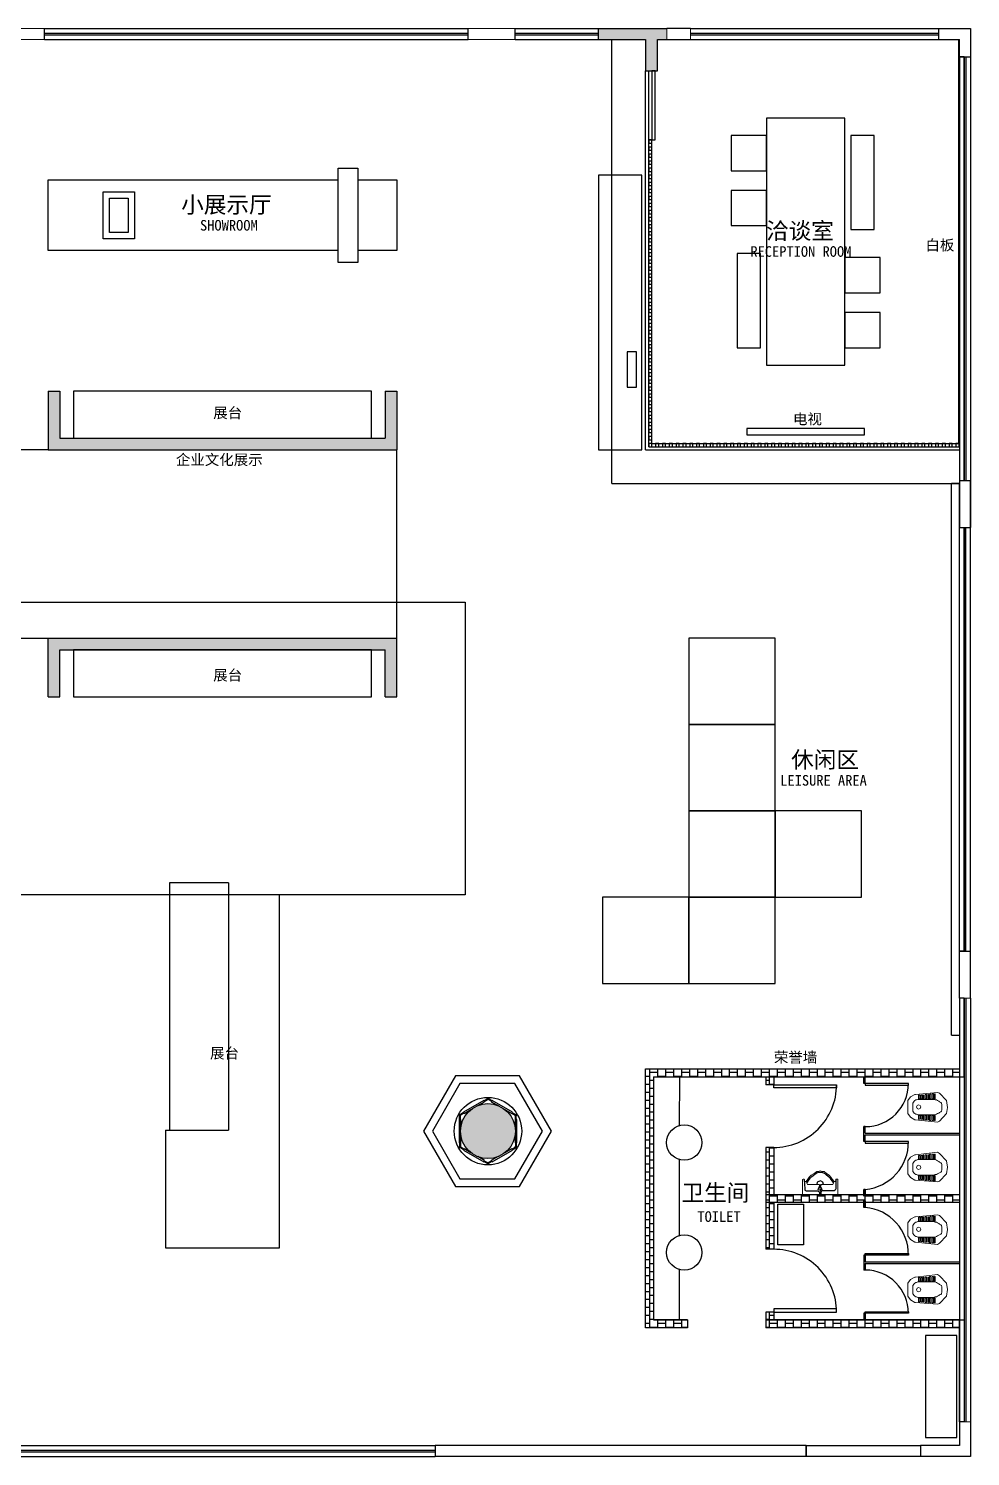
# Model space of a CAD drawing. Header units: millimetres. Extents: x 5625199 to 7433318, y -3316392 to -2552493.
# Drawn here: x 6354281 to 6366285, y -2659470 to -2641270 of the extents above; entities that cross this region are included whole.
import ezdxf

# ---------------------------------------------------------------- set-up
doc = ezdxf.new("R2010")
doc.units = ezdxf.units.MM
for name, color, linetype in [('155', 155, 'Continuous'), ('250', 250, 'Continuous'), ('PL-固定家具', 155, 'Continuous'), ('PL-固定落地', 155, 'Continuous'), ('PL-文字标注', 2, 'Continuous'), ('PL-新建墙体', 5, 'Continuous'), ('PL-活动家具', 15, 'Continuous'), ('PL-门', 4, 'Continuous')]:
    doc.layers.add(name, color=color, linetype=linetype)
doc.styles.add('黑体', font='simhei.ttf')
pattern_1 = [(90, (712529.16, -478710.26), (-101.6, 3e-14), []), (180, (712529.16, -478710.264), (-101.6, -50.8), [101.6, -101.6])]

# ---------------------------------------------------------------- blocks, each defined once
blk = doc.blocks.new('GRDRDRD')
at = {"lineweight": 9}
for points in [[(5099847, -2519310), (5099792, -2519279), (5099760, -2519231), (5099760, -2519145), (5099760, -2519066), (5099792, -2519018), (5099847, -2518987)], [(5099823, -2519097), (5099839, -2519073)], [(5099839, -2519073), (5099847, -2519066), (5099863, -2519058), (5099871, -2519058), (5099886, -2519050), (5100100, -2519050)], [(5099847, -2518987), (5099855, -2518987)], [(5100139, -2518955), (5099855, -2518987)], [(5100100, -2519050), (5100107, -2519050)], [(5100107, -2519050), (5100123, -2519058), (5100139, -2519066), (5100155, -2519073), (5100163, -2519081), (5100178, -2519089), (5100186, -2519097)], [(5100139, -2518955), (5100163, -2518971)], [(5100163, -2518971), (5100250, -2519066), (5100265, -2519145), (5100250, -2519231), (5100163, -2519326)], [(5099823, -2519200), (5099823, -2519097)], [(5099839, -2519223), (5099823, -2519200)], [(5100107, -2519247), (5100100, -2519247), (5099886, -2519247), (5099871, -2519239), (5099863, -2519239), (5099847, -2519231), (5099839, -2519223)], [(5100107, -2519239), (5100100, -2519247)], [(5100186, -2519200), (5100178, -2519208), (5100163, -2519216), (5100155, -2519223), (5100139, -2519231), (5100123, -2519239), (5100107, -2519239)], [(5100186, -2519097), (5100194, -2519113)], [(5100194, -2519176), (5100186, -2519200)], [(5100194, -2519176), (5100194, -2519113)], [(5100139, -2519334), (5099855, -2519310), (5099847, -2519310)], [(5100163, -2519326), (5100139, -2519334)]]:
    blk.add_lwpolyline(points, dxfattribs=at)
at = {"lineweight": 13}
for points in [[(5099894, -2518995), (5099910, -2518995), (5099910, -2519042), (5099894, -2519042)], [(5099926, -2518995), (5099942, -2518995), (5099942, -2519042), (5099926, -2519042)], [(5099950, -2518995), (5099965, -2518987), (5099965, -2519042), (5099950, -2519042)], [(5099981, -2518987), (5099997, -2518987), (5099997, -2519042), (5099981, -2519042)], [(5100013, -2518987), (5100021, -2518987), (5100021, -2519042), (5100013, -2519042)], [(5100052, -2519042), (5100036, -2519042), (5100036, -2518979), (5100052, -2518979)], [(5100084, -2519042), (5100068, -2519042), (5100068, -2518979), (5100084, -2518979)], [(5100107, -2519042), (5100100, -2519042), (5100100, -2518979), (5100107, -2518979)], [(5099894, -2519176), (5099878, -2519168), (5099871, -2519152), (5099878, -2519129), (5099894, -2519121), (5099918, -2519129), (5099926, -2519152), (5099918, -2519168)], [(5100084, -2519318), (5100068, -2519318), (5100068, -2519255), (5100084, -2519255)], [(5100100, -2519318), (5100100, -2519255), (5100107, -2519255), (5100107, -2519318)]]:
    blk.add_lwpolyline(points, close=True, dxfattribs=at)
for points in [[(5099894, -2519302), (5099894, -2519255), (5099910, -2519255), (5099910, -2519302)], [(5099926, -2519302), (5099926, -2519255), (5099942, -2519255), (5099942, -2519302)], [(5099950, -2519302), (5099950, -2519255), (5099965, -2519255), (5099965, -2519302)], [(5099981, -2519310), (5099981, -2519255), (5099997, -2519255), (5099997, -2519310)], [(5100013, -2519310), (5100013, -2519255), (5100021, -2519255), (5100021, -2519310)], [(5100036, -2519310), (5100036, -2519255), (5100052, -2519255), (5100052, -2519318), (5100036, -2519310)], [(5099910, -2519302), (5099894, -2519302)], [(5099942, -2519302), (5099926, -2519302)], [(5099965, -2519302), (5099950, -2519302)], [(5099997, -2519310), (5099981, -2519310)], [(5100021, -2519310), (5100013, -2519310)]]:
    blk.add_lwpolyline(points, dxfattribs=at)
blk = doc.blocks.new('SFSEEE')
at = {"lineweight": 9}
for points in [[(5103261, -2495352), (5103269, -2495352), (5103269, -2495375), (5103261, -2495375), (5103072, -2495375), (5103072, -2494925), (5103261, -2494925), (5103269, -2494933), (5103269, -2494949), (5103261, -2494949)], [(5103198, -2495139), (5103198, -2495012), (5103198, -2494989), (5103222, -2494981), (5103238, -2494973)], [(5103246, -2494949), (5103238, -2494957), (5103238, -2494965), (5103238, -2494973), (5103269, -2494996), (5103293, -2495012), (5103317, -2495036), (5103340, -2495075), (5103364, -2495107), (5103364, -2495123), (5103372, -2495154), (5103364, -2495178), (5103364, -2495202), (5103340, -2495233), (5103317, -2495265), (5103293, -2495289), (5103269, -2495304), (5103238, -2495328), (5103238, -2495336), (5103238, -2495344), (5103246, -2495352)], [(5103238, -2495328), (5103222, -2495320), (5103198, -2495312), (5103198, -2495296), (5103198, -2495162)]]:
    blk.add_lwpolyline(points, dxfattribs=at)
at = {"lineweight": 25}
for points in [[(5103261, -2494949), (5103143, -2494957), (5103127, -2494957), (5103119, -2494973), (5103119, -2495123)], [(5103222, -2494981), (5103230, -2494989), (5103261, -2495012), (5103285, -2495028), (5103301, -2495044), (5103332, -2495083), (5103348, -2495107), (5103356, -2495131), (5103356, -2495154), (5103356, -2495170), (5103348, -2495194), (5103332, -2495225), (5103301, -2495257), (5103285, -2495273), (5103261, -2495289), (5103230, -2495312), (5103222, -2495320)], [(5103072, -2495146), (5103096, -2495146), (5103104, -2495139)], [(5103104, -2495162), (5103096, -2495162), (5103072, -2495162), (5103072, -2495139)], [(5103261, -2495352), (5103143, -2495352), (5103127, -2495344), (5103119, -2495328), (5103119, -2495178)], [(5103159, -2495139), (5103159, -2495131)], [(5103159, -2495162), (5103159, -2495154)], [(5103167, -2495146), (5103175, -2495146), (5103182, -2495146)], [(5103167, -2495154), (5103175, -2495154), (5103182, -2495154)], [(5103175, -2495162), (5103175, -2495154)], [(5103182, -2495146), (5103190, -2495146), (5103190, -2495139), (5103190, -2495162), (5103190, -2495139), (5103190, -2495162), (5103182, -2495154)], [(5103198, -2495194), (5103230, -2495186), (5103246, -2495154), (5103230, -2495115), (5103198, -2495107)]]:
    blk.add_lwpolyline(points, dxfattribs=at)
for points in [[(5103072, -2495139), (5103072, -2495162), (5103072, -2495146)], [(5103127, -2495123), (5103111, -2495131), (5103104, -2495154), (5103111, -2495170), (5103127, -2495178), (5103151, -2495170), (5103159, -2495154), (5103151, -2495131)], [(5103143, -2495154), (5103135, -2495146), (5103127, -2495146), (5103119, -2495154), (5103127, -2495162), (5103135, -2495162)], [(5103175, -2495162), (5103175, -2495139), (5103167, -2495139), (5103167, -2495162)]]:
    blk.add_lwpolyline(points, close=True, dxfattribs=at)
blk = doc.blocks.new('G$CFB626B85')
at = {"layer": 'PL-活动家具'}
for points in [[(1100, 3300), (2200, 3300), (2200, 4400), (1100, 4400)], [(1100, 2200), (2200, 2200), (2200, 3300), (1100, 3300)], [(1100, 1100), (2200, 1100), (2200, 2200), (1100, 2200)], [(2200, 1100), (3300, 1100), (3300, 2200), (2200, 2200)], [(0, 0), (1100, 0), (1100, 1100), (0, 1100)], [(1100, 0), (2200, 0), (2200, 1100), (1100, 1100)]]:
    blk.add_lwpolyline(points, close=True, dxfattribs=at)

msp = doc.modelspace()

# ---------------------------------------------------------------- hatches: boundary and pattern name
at = {"layer": 'PL-新建墙体'}
h = msp.add_hatch(dxfattribs=at)
h.set_pattern_fill('AR-B88', color=250, scale=0.5, angle=90)
h.set_pattern_definition(pattern_1)
h.paths.add_polyline_path([(6344375.73, -2646489.93), (6343875.73, -2646489.93), (6343875.73, -2646639.93), (6343875.74, -2647039.93), (6344515.73, -2647039.93), (6344515.73, -2646639.93), (6347126.85, -2646639.93), (6347126.85, -2645889.93), (6346976.85, -2645889.93), (6346976.85, -2646489.93), (6344515.73, -2646489.93)])
h.paths.add_polyline_path([(6343875.73, -2649039.93), (6343875.82, -2649189.93), (6344375.73, -2649189.93), (6344515.99, -2649189.93), (6346976.85, -2649189.93), (6346976.85, -2649789.93), (6347126.85, -2649789.93), (6347126.85, -2649039.93), (6344515.73, -2649039.93), (6344515.73, -2648639.93), (6343875.8, -2648639.93)])
h.paths.add_polyline_path([(6347726.85, -2649039.93), (6347726.85, -2649789.93), (6347876.85, -2649789.93), (6347876.85, -2649189.93), (6351980.47, -2649189.93), (6351980.47, -2649789.93), (6352130.47, -2649789.93), (6352130.47, -2649039.93)])
h.paths.add_polyline_path([(6352130.47, -2646639.93), (6352130.47, -2645889.93), (6351980.47, -2645889.93), (6351980.47, -2646489.93), (6347876.85, -2646489.93), (6347876.85, -2645889.93), (6347726.85, -2645889.93), (6347726.85, -2646639.93)])
h.paths.add_polyline_path([(6358975.76, -2646639.93), (6358975.76, -2645889.93), (6358825.76, -2645889.93), (6358825.76, -2646489.93), (6354680.47, -2646489.93), (6354680.47, -2645889.93), (6354530.47, -2645889.93), (6354530.47, -2646639.93)])
h.paths.add_polyline_path([(6354530.47, -2649039.93), (6354530.47, -2649789.93), (6354680.47, -2649789.93), (6354680.47, -2649189.93), (6358825.76, -2649189.93), (6358825.76, -2649789.93), (6358975.76, -2649789.93), (6358975.76, -2649039.93)])
h.paths.add_polyline_path([(6361545.11, -2641269.82), (6361545.11, -2641329.82), (6361545.11, -2641349.82), (6361545.11, -2641409.82), (6362145.11, -2641409.82), (6362145.11, -2641809.82), (6362295.11, -2641809.82), (6362295.11, -2641409.82), (6362415.7, -2641409.82), (6362415.7, -2641269.82)])
h.paths.add_polyline_path([(6360485.63, -2655323.37, 1), (6359785.63, -2655323.37, 1)])
h.paths.add_polyline_path([(6346365.71, -2657499.99, 1), (6345665.71, -2657499.99, 1)])
h = msp.add_hatch(dxfattribs=at)
h.set_pattern_fill('AR-B88', color=250, scale=0.5, angle=90)
h.set_pattern_definition(pattern_1)
h.paths.add_polyline_path([(6366145.28, -2654529.62), (6362145.11, -2654529.6), (6362145.11, -2657829.99), (6362679.32, -2657829.99), (6362679.32, -2657729.89), (6362245.32, -2657729.89), (6362245.32, -2654631.71), (6366145.28, -2654631.73)])
h.paths.add_polyline_path([(6366145.28, -2656130.8), (6363679.32, -2656130.8), (6363679.32, -2656230.8), (6366145.28, -2656230.8)])
h.paths.add_polyline_path([(6363779.32, -2656130.8), (6363779.32, -2655531.48), (6363679.32, -2655531.48), (6363679.32, -2656130.8)])
h.paths.add_polyline_path([(6363679.32, -2656230.8), (6363679.32, -2656829.89), (6363779.32, -2656829.89), (6363779.32, -2656230.8)])
h.paths.add_polyline_path([(6363779.32, -2654631.72), (6363679.32, -2654631.72), (6363679.32, -2654731.48), (6363779.32, -2654731.48), (6363779.32, -2654631.72)])
h.paths.add_polyline_path([(6363779.32, -2657729.89), (6363779.32, -2657629.89), (6363679.32, -2657629.89), (6363679.32, -2657729.89)])
h.paths.add_polyline_path([(6363679.32, -2657729.89), (6363679.32, -2657829.99), (6366145.27, -2657829.99), (6366145.27, -2657729.89), (6363779.32, -2657729.89)])

# ---------------------------------------------------------------- linework, layer by layer
at = {"color": 255, "lineweight": 9}
for p, q in [((6353883.61, -2641269.82), (6354483.61, -2641269.82)), ((6359883.61, -2641269.82), (6360483.61, -2641269.82)), ((6362415.7, -2641269.82), (6362415.7, -2641409.82)), ((6362715.7, -2641269.82), (6362715.7, -2641409.82)), ((6353883.61, -2641409.82), (6354483.61, -2641409.82)), ((6359883.61, -2641409.82), (6360483.61, -2641409.82)), ((6366285.29, -2653630.17), (6366145.28, -2653630.17)), ((6366285.29, -2659030.21), (6366145.29, -2659030.21)), ((6364190.28, -2659329.99), (6359462.54, -2659329.99)), ((6364190.28, -2659469.99), (6359462.54, -2659469.99))]:
    msp.add_line(p, q, dxfattribs=at)
at = {"color": 255}
for p, q in [((6354483.61, -2641409.82), (6354483.61, -2641269.82)), ((6359883.61, -2641409.82), (6359883.61, -2641269.82)), ((6360483.61, -2641409.82), (6360483.61, -2641269.82)), ((6365883.61, -2641409.82), (6365883.61, -2641269.82)), ((6359462.54, -2659329.99), (6359462.54, -2659469.99))]:
    msp.add_line(p, q, dxfattribs=at)
at = {"color": 250, "ltscale": 500}
for p, q in [((6354483.61, -2641269.82), (6359883.61, -2641269.82)), ((6360483.61, -2641269.82), (6361545.11, -2641269.82)), ((6362715.7, -2641269.82), (6365883.61, -2641269.82)), ((6354483.61, -2641409.82), (6359883.61, -2641409.82)), ((6360483.61, -2641409.82), (6361545.11, -2641409.82)), ((6362715.7, -2641409.82), (6365883.61, -2641409.82)), ((6366145.28, -2641629.99), (6366145.28, -2644797.9)), ((6366145.28, -2641629.99), (6366145.28, -2647029.99)), ((6366285.28, -2641629.99), (6366285.28, -2647029.99)), ((6366145.28, -2653029.99), (6366145.28, -2647629.99)), ((6366285.28, -2653029.99), (6366285.28, -2647629.99)), ((6366145.28, -2653630.17), (6366145.28, -2659030.17)), ((6366285.28, -2653630.17), (6366285.28, -2659030.17)), ((6347008.42, -2659329.99), (6359462.54, -2659329.99)), ((6347008.42, -2659469.99), (6359462.54, -2659469.99))]:
    msp.add_line(p, q, dxfattribs=at)
at = {"color": 3, "ltscale": 500}
for p, q in [((6354483.61, -2641329.82), (6359883.61, -2641329.82)), ((6354483.61, -2641349.82), (6359883.61, -2641349.82)), ((6360483.61, -2641329.82), (6361545.11, -2641329.82)), ((6360483.61, -2641349.82), (6361545.11, -2641349.82)), ((6362715.7, -2641329.82), (6365883.61, -2641329.82)), ((6362715.7, -2641349.82), (6365883.61, -2641349.82)), ((6366205.28, -2641629.99), (6366205.28, -2647029.99)), ((6366225.28, -2641629.99), (6366225.28, -2647029.99)), ((6366205.28, -2653029.99), (6366205.28, -2647629.99)), ((6366225.28, -2653029.99), (6366225.28, -2647629.99)), ((6366205.28, -2653630.17), (6366205.28, -2659030.17)), ((6366225.28, -2653630.17), (6366225.28, -2659030.17)), ((6347008.42, -2659389.99), (6359462.54, -2659389.99)), ((6347008.42, -2659409.99), (6359462.54, -2659409.99))]:
    msp.add_line(p, q, dxfattribs=at)
at = {"color": 255, "ltscale": 500}
for p, q in [((6362715.7, -2641269.82), (6362415.7, -2641269.82)), ((6365883.61, -2641269.82), (6366285.3, -2641269.82)), ((6366285.3, -2641269.82), (6366285.28, -2641629.99)), ((6362415.7, -2641409.82), (6362715.7, -2641409.82)), ((6365883.61, -2641409.82), (6366145.29, -2641409.82)), ((6366145.28, -2641629.99), (6366145.29, -2641409.82)), ((6366145.28, -2641629.99), (6366285.28, -2641629.99)), ((6366145.28, -2647029.99), (6366285.28, -2647029.99)), ((6366145.28, -2647629.99), (6366285.28, -2647629.99)), ((6366145.27, -2653029.99), (6366285.28, -2653029.99)), ((6364190.28, -2659329.99), (6364190.28, -2659469.99)), ((6365649.48, -2659329.99), (6365649.48, -2659469.99))]:
    msp.add_line(p, q, dxfattribs=at)
at = {"ltscale": 500}
for p, q in [((6366145.28, -2647029.99), (6366145.28, -2647629.99)), ((6366285.28, -2647029.99), (6366285.28, -2647629.99)), ((6366285.28, -2647629.99), (6366285.28, -2647029.99)), ((6366145.28, -2647629.99), (6366145.28, -2647074.93)), ((6366145.28, -2653630.17), (6366145.28, -2653029.99)), ((6366285.28, -2653630.17), (6366285.28, -2653029.99)), ((6362145.11, -2657829.99), (6362145.11, -2655927.35)), ((6366145.29, -2657729.89), (6363679.32, -2657729.89)), ((6366145.29, -2657829.99), (6366145.29, -2657829.99)), ((6366145.29, -2659030.21), (6366145.29, -2659329.99)), ((6366285.29, -2659030.21), (6366285.29, -2659469.99)), ((6364190.28, -2659329.99), (6359462.54, -2659329.99)), ((6366145.29, -2659329.99), (6365649.48, -2659329.99)), ((6364190.28, -2659469.99), (6359462.54, -2659469.99)), ((6366285.29, -2659469.99), (6365649.48, -2659469.99))]:
    msp.add_line(p, q, dxfattribs=at)
at = {"layer": '155', "color": 6, "ltscale": 500}
msp.add_lwpolyline([(6341641.86, -2648580.16), (6359844.08, -2648580.16), (6359844.08, -2652310.35), (6341641.86, -2652310.35)], close=True, dxfattribs=at)
at = {"layer": '250', "ltscale": 500}
for p, q in [((6354530.47, -2646639.93), (6352130.47, -2646639.93)), ((6358975.76, -2649039.93), (6358975.76, -2646639.93)), ((6352130.47, -2649039.93), (6354530.47, -2649039.93))]:
    msp.add_line(p, q, dxfattribs=at)
msp.add_lwpolyline([(6364190.28, -2659329.99), (6365649.48, -2659329.99), (6365649.48, -2659469.99), (6364190.28, -2659469.99)], close=True, dxfattribs=at)
at = {"layer": 'PL-固定家具', "ltscale": 500}
for p, q in [((6362185.11, -2646599.93), (6362185.11, -2642689.82)), ((6362225.11, -2646559.93), (6362225.11, -2642689.82)), ((6362185.11, -2646599.93), (6366145.28, -2646599.93)), ((6362225.11, -2646559.93), (6366145.28, -2646559.93)), ((6364925.3, -2654716.5), (6364925.3, -2654631.72)), ((6364945.3, -2654716.5), (6364945.3, -2654631.72)), ((6364945.3, -2654716.5), (6364925.3, -2654716.5)), ((6364925.3, -2655456.03), (6364925.3, -2655266.5)), ((6364945.3, -2655266.5), (6364925.3, -2655266.5)), ((6364945.3, -2655351.27), (6364945.3, -2655266.5)), ((6364945.3, -2655351.27), (6366145.3, -2655351.27)), ((6364945.3, -2655456.03), (6364945.3, -2655371.27)), ((6364945.3, -2655371.27), (6366145.3, -2655371.27)), ((6364945.3, -2655456.03), (6364925.3, -2655456.03)), ((6364925.3, -2656150.81), (6364925.3, -2656066.03)), ((6364925.3, -2656066.03), (6364925.3, -2656150.8)), ((6364945.3, -2656066.03), (6364925.3, -2656066.03)), ((6364945.3, -2656150.81), (6364945.3, -2656066.03)), ((6364945.3, -2656066.03), (6364945.3, -2656150.8)), ((6364925.3, -2656210.57), (6364925.3, -2656295.35)), ((6364925.3, -2656295.35), (6364925.3, -2656210.58)), ((6364945.3, -2656295.35), (6364925.3, -2656295.35)), ((6364945.3, -2656210.57), (6364945.3, -2656295.35)), ((6364945.3, -2656295.35), (6364945.3, -2656210.58)), ((6364925.3, -2656905.35), (6364925.3, -2657094.88)), ((6364945.3, -2656905.35), (6364925.3, -2656905.35)), ((6364945.3, -2656905.35), (6364945.3, -2656990.11)), ((6364945.3, -2656990.11), (6366145.3, -2656990.11)), ((6364945.3, -2657010.11), (6364945.3, -2657094.88)), ((6364945.3, -2657010.11), (6366145.3, -2657010.11)), ((6364945.3, -2657094.88), (6364925.3, -2657094.88)), ((6364925.3, -2657644.88), (6364925.3, -2657729.65)), ((6364945.3, -2657644.88), (6364925.3, -2657644.88)), ((6364945.3, -2657644.88), (6364945.3, -2657729.65))]:
    msp.add_line(p, q, dxfattribs=at)
at = {"layer": 'PL-固定家具', "color": 8}
for p, q in [((6360084.93, -2654935.32), (6360125.63, -2654913.13)), ((6360089.72, -2654944.1), (6360130.42, -2654921.91)), ((6360181.54, -2654944.1), (6360140.84, -2654921.91)), ((6360186.32, -2654935.32), (6360145.63, -2654913.13)), ((6359774.22, -2655173.25), (6359775.35, -2655126.91)), ((6359784.22, -2655173.49), (6359785.35, -2655127.15)), ((6359824.92, -2655085.44), (6359785.35, -2655109.59)), ((6359830.12, -2655093.98), (6359790.56, -2655118.13)), ((6360441.13, -2655093.98), (6360480.7, -2655118.13)), ((6360446.34, -2655085.44), (6360485.91, -2655109.59)), ((6360487.04, -2655173.49), (6360485.91, -2655127.15)), ((6360497.04, -2655173.25), (6360495.91, -2655126.91)), ((6359774.22, -2655473.49), (6359775.35, -2655519.83)), ((6359784.22, -2655473.25), (6359785.35, -2655519.59)), ((6359824.92, -2655561.3), (6359785.35, -2655537.15)), ((6359830.12, -2655552.76), (6359790.56, -2655528.61)), ((6360441.13, -2655552.76), (6360480.7, -2655528.61)), ((6360446.34, -2655561.3), (6360485.91, -2655537.15)), ((6360487.04, -2655473.25), (6360485.91, -2655519.59)), ((6360497.04, -2655473.49), (6360495.91, -2655519.83)), ((6360084.93, -2655711.42), (6360125.63, -2655733.61)), ((6360089.72, -2655702.64), (6360130.42, -2655724.83)), ((6360181.54, -2655702.64), (6360140.84, -2655724.83)), ((6360186.32, -2655711.42), (6360145.63, -2655733.61))]:
    msp.add_line(p, q, dxfattribs=at)
at = {"layer": 'PL-固定家具', "color": 250, "ltscale": 500}
for points in [[(6362225.11, -2642689.93), (6362185.11, -2642689.93), (6362185.11, -2642729.93), (6362225.11, -2642729.93)], [(6362225.11, -2642779.93), (6362185.11, -2642779.93), (6362185.11, -2642819.93), (6362225.11, -2642819.93)], [(6362225.11, -2642869.93), (6362185.11, -2642869.93), (6362185.11, -2642909.93), (6362225.11, -2642909.93)], [(6362225.11, -2642959.93), (6362185.11, -2642959.93), (6362185.11, -2642999.93), (6362225.11, -2642999.93)], [(6362225.11, -2643049.93), (6362185.11, -2643049.93), (6362185.11, -2643089.93), (6362225.11, -2643089.93)], [(6362225.11, -2643139.93), (6362185.11, -2643139.93), (6362185.11, -2643179.93), (6362225.11, -2643179.93)], [(6362225.11, -2643229.93), (6362185.11, -2643229.93), (6362185.11, -2643269.93), (6362225.11, -2643269.93)], [(6362225.11, -2643319.93), (6362185.11, -2643319.93), (6362185.11, -2643359.93), (6362225.11, -2643359.93)], [(6362225.11, -2643409.93), (6362185.11, -2643409.93), (6362185.11, -2643449.93), (6362225.11, -2643449.93)], [(6362225.11, -2643499.93), (6362185.11, -2643499.93), (6362185.11, -2643539.93), (6362225.11, -2643539.93)], [(6362225.11, -2643589.93), (6362185.11, -2643589.93), (6362185.11, -2643629.93), (6362225.11, -2643629.93)], [(6362225.11, -2643679.93), (6362185.11, -2643679.93), (6362185.11, -2643719.93), (6362225.11, -2643719.93)], [(6362225.11, -2643769.93), (6362185.11, -2643769.93), (6362185.11, -2643809.93), (6362225.11, -2643809.93)], [(6362225.11, -2643859.93), (6362185.11, -2643859.93), (6362185.11, -2643899.93), (6362225.11, -2643899.93)], [(6362225.11, -2643949.93), (6362185.11, -2643949.93), (6362185.11, -2643989.93), (6362225.11, -2643989.93)], [(6362225.11, -2644039.93), (6362185.11, -2644039.93), (6362185.11, -2644079.93), (6362225.11, -2644079.93)], [(6362225.11, -2644129.93), (6362185.11, -2644129.93), (6362185.11, -2644169.93), (6362225.11, -2644169.93)], [(6362225.11, -2644219.93), (6362185.11, -2644219.93), (6362185.11, -2644259.93), (6362225.11, -2644259.93)], [(6362225.11, -2644309.93), (6362185.11, -2644309.93), (6362185.11, -2644349.93), (6362225.11, -2644349.93)], [(6362225.11, -2644399.93), (6362185.11, -2644399.93), (6362185.11, -2644439.93), (6362225.11, -2644439.93)], [(6362225.11, -2644489.93), (6362185.11, -2644489.93), (6362185.11, -2644529.93), (6362225.11, -2644529.93)], [(6362225.11, -2644579.93), (6362185.11, -2644579.93), (6362185.11, -2644619.93), (6362225.11, -2644619.93)], [(6362225.11, -2644669.93), (6362185.11, -2644669.93), (6362185.11, -2644709.93), (6362225.11, -2644709.93)], [(6362225.11, -2644759.93), (6362185.11, -2644759.93), (6362185.11, -2644799.93), (6362225.11, -2644799.93)], [(6362225.11, -2644849.93), (6362185.11, -2644849.93), (6362185.11, -2644889.93), (6362225.11, -2644889.93)], [(6362225.11, -2644939.93), (6362185.11, -2644939.93), (6362185.11, -2644979.93), (6362225.11, -2644979.93)], [(6362225.11, -2645029.93), (6362185.11, -2645029.93), (6362185.11, -2645069.93), (6362225.11, -2645069.93)], [(6362225.11, -2645119.93), (6362185.11, -2645119.93), (6362185.11, -2645159.93), (6362225.11, -2645159.93)], [(6362225.11, -2645209.93), (6362185.11, -2645209.93), (6362185.11, -2645249.93), (6362225.11, -2645249.93)], [(6362225.11, -2645299.93), (6362185.11, -2645299.93), (6362185.11, -2645339.93), (6362225.11, -2645339.93)], [(6362225.11, -2645389.93), (6362185.11, -2645389.93), (6362185.11, -2645429.93), (6362225.11, -2645429.93)], [(6362225.11, -2645479.93), (6362185.11, -2645479.93), (6362185.11, -2645519.93), (6362225.11, -2645519.93)], [(6362225.11, -2645569.93), (6362185.11, -2645569.93), (6362185.11, -2645609.93), (6362225.11, -2645609.93)], [(6362225.11, -2645659.93), (6362185.11, -2645659.93), (6362185.11, -2645699.93), (6362225.11, -2645699.93)], [(6362225.11, -2645749.93), (6362185.11, -2645749.93), (6362185.11, -2645789.93), (6362225.11, -2645789.93)], [(6362225.11, -2645839.93), (6362185.11, -2645839.93), (6362185.11, -2645879.93), (6362225.11, -2645879.93)], [(6362225.11, -2645929.93), (6362185.11, -2645929.93), (6362185.11, -2645969.93), (6362225.11, -2645969.93)], [(6362225.11, -2646019.93), (6362185.11, -2646019.93), (6362185.11, -2646059.93), (6362225.11, -2646059.93)], [(6362225.11, -2646109.93), (6362185.11, -2646109.93), (6362185.11, -2646149.93), (6362225.11, -2646149.93)], [(6362225.11, -2646199.93), (6362185.11, -2646199.93), (6362185.11, -2646239.93), (6362225.11, -2646239.93)], [(6362225.11, -2646289.93), (6362185.11, -2646289.93), (6362185.11, -2646329.93), (6362225.11, -2646329.93)], [(6362225.11, -2646379.93), (6362185.11, -2646379.93), (6362185.11, -2646419.93), (6362225.11, -2646419.93)], [(6362225.11, -2646469.93), (6362185.11, -2646469.93), (6362185.11, -2646509.93), (6362225.11, -2646509.93)], [(6362312.11, -2646559.93), (6362272.11, -2646559.93), (6362272.11, -2646599.93), (6362312.11, -2646599.93)], [(6362399.11, -2646559.93), (6362359.11, -2646559.93), (6362359.11, -2646599.93), (6362399.11, -2646599.93)], [(6362486.11, -2646559.93), (6362446.11, -2646559.93), (6362446.11, -2646599.93), (6362486.11, -2646599.93)], [(6362573.11, -2646559.93), (6362533.11, -2646559.93), (6362533.11, -2646599.93), (6362573.11, -2646599.93)], [(6362660.11, -2646559.93), (6362620.11, -2646559.93), (6362620.11, -2646599.93), (6362660.11, -2646599.93)], [(6362747.11, -2646559.93), (6362707.11, -2646559.93), (6362707.11, -2646599.93), (6362747.11, -2646599.93)], [(6362834.11, -2646559.93), (6362794.11, -2646559.93), (6362794.11, -2646599.93), (6362834.11, -2646599.93)], [(6362921.11, -2646559.93), (6362881.11, -2646559.93), (6362881.11, -2646599.93), (6362921.11, -2646599.93)], [(6363008.11, -2646559.93), (6362968.11, -2646559.93), (6362968.11, -2646599.93), (6363008.11, -2646599.93)], [(6363095.11, -2646559.93), (6363055.11, -2646559.93), (6363055.11, -2646599.93), (6363095.11, -2646599.93)], [(6363182.11, -2646559.93), (6363142.11, -2646559.93), (6363142.11, -2646599.93), (6363182.11, -2646599.93)], [(6363269.11, -2646559.93), (6363229.11, -2646559.93), (6363229.11, -2646599.93), (6363269.11, -2646599.93)], [(6363356.11, -2646559.93), (6363316.11, -2646559.93), (6363316.11, -2646599.93), (6363356.11, -2646599.93)], [(6363443.11, -2646559.93), (6363403.11, -2646559.93), (6363403.11, -2646599.93), (6363443.11, -2646599.93)], [(6363530.11, -2646559.93), (6363490.11, -2646559.93), (6363490.11, -2646599.93), (6363530.11, -2646599.93)], [(6363617.11, -2646559.93), (6363577.11, -2646559.93), (6363577.11, -2646599.93), (6363617.11, -2646599.93)], [(6363704.11, -2646559.93), (6363664.11, -2646559.93), (6363664.11, -2646599.93), (6363704.11, -2646599.93)], [(6363791.11, -2646559.93), (6363751.11, -2646559.93), (6363751.11, -2646599.93), (6363791.11, -2646599.93)], [(6363878.11, -2646559.93), (6363838.11, -2646559.93), (6363838.11, -2646599.93), (6363878.11, -2646599.93)], [(6363965.11, -2646559.93), (6363925.11, -2646559.93), (6363925.11, -2646599.93), (6363965.11, -2646599.93)], [(6364052.11, -2646559.93), (6364012.11, -2646559.93), (6364012.11, -2646599.93), (6364052.11, -2646599.93)], [(6364139.11, -2646559.93), (6364099.11, -2646559.93), (6364099.11, -2646599.93), (6364139.11, -2646599.93)], [(6364226.11, -2646559.93), (6364186.11, -2646559.93), (6364186.11, -2646599.93), (6364226.11, -2646599.93)], [(6364313.11, -2646559.93), (6364273.11, -2646559.93), (6364273.11, -2646599.93), (6364313.11, -2646599.93)], [(6364400.11, -2646559.93), (6364360.11, -2646559.93), (6364360.11, -2646599.93), (6364400.11, -2646599.93)], [(6364487.11, -2646559.93), (6364447.11, -2646559.93), (6364447.11, -2646599.93), (6364487.11, -2646599.93)], [(6364574.11, -2646559.93), (6364534.11, -2646559.93), (6364534.11, -2646599.93), (6364574.11, -2646599.93)], [(6364661.11, -2646559.93), (6364621.11, -2646559.93), (6364621.11, -2646599.93), (6364661.11, -2646599.93)], [(6364748.11, -2646559.93), (6364708.11, -2646559.93), (6364708.11, -2646599.93), (6364748.11, -2646599.93)], [(6364835.11, -2646559.93), (6364795.11, -2646559.93), (6364795.11, -2646599.93), (6364835.11, -2646599.93)], [(6364922.11, -2646559.93), (6364882.11, -2646559.93), (6364882.11, -2646599.93), (6364922.11, -2646599.93)], [(6365009.11, -2646559.93), (6364969.11, -2646559.93), (6364969.11, -2646599.93), (6365009.11, -2646599.93)], [(6365096.11, -2646559.93), (6365056.11, -2646559.93), (6365056.11, -2646599.93), (6365096.11, -2646599.93)], [(6365183.11, -2646559.93), (6365143.11, -2646559.93), (6365143.11, -2646599.93), (6365183.11, -2646599.93)], [(6365270.11, -2646559.93), (6365230.11, -2646559.93), (6365230.11, -2646599.93), (6365270.11, -2646599.93)], [(6365357.11, -2646559.93), (6365317.11, -2646559.93), (6365317.11, -2646599.93), (6365357.11, -2646599.93)], [(6365444.11, -2646559.93), (6365404.11, -2646559.93), (6365404.11, -2646599.93), (6365444.11, -2646599.93)], [(6365531.11, -2646559.93), (6365491.11, -2646559.93), (6365491.11, -2646599.93), (6365531.11, -2646599.93)], [(6365618.11, -2646559.93), (6365578.11, -2646559.93), (6365578.11, -2646599.93), (6365618.11, -2646599.93)], [(6365705.11, -2646559.93), (6365665.11, -2646559.93), (6365665.11, -2646599.93), (6365705.11, -2646599.93)], [(6365792.11, -2646559.93), (6365752.11, -2646559.93), (6365752.11, -2646599.93), (6365792.11, -2646599.93)], [(6365879.11, -2646559.93), (6365839.11, -2646559.93), (6365839.11, -2646599.93), (6365879.11, -2646599.93)], [(6365966.11, -2646559.93), (6365926.11, -2646559.93), (6365926.11, -2646599.93), (6365966.11, -2646599.93)], [(6366053.11, -2646559.93), (6366013.11, -2646559.93), (6366013.11, -2646599.93), (6366053.11, -2646599.93)], [(6366140.11, -2646559.93), (6366100.11, -2646559.93), (6366100.11, -2646599.93), (6366140.11, -2646599.93)]]:
    msp.add_lwpolyline(points, close=True, dxfattribs=at)
at = {"layer": 'PL-固定家具'}
msp.add_lwpolyline([(6361910.11, -2645839.93), (6362030.11, -2645839.93), (6362030.11, -2645389.93), (6361910.11, -2645389.93)], close=True, dxfattribs=at)
at = {"layer": 'PL-固定家具', "ltscale": 500}
msp.add_lwpolyline([(6362225.11, -2646559.93), (6362185.11, -2646559.93), (6362185.11, -2646599.93), (6362225.11, -2646599.93)], close=True, dxfattribs=at)
at = {"layer": 'PL-固定家具', "color": 8}
for points in [[(6360005.72, -2654998.37), (6360092.33, -2654948.37), (6360082.33, -2654931.05), (6359822.52, -2655081.05), (6359832.52, -2655098.37), (6359919.12, -2655048.37)], [(6360352.14, -2655048.37), (6360438.74, -2655098.37), (6360448.74, -2655081.05), (6360188.93, -2654931.05), (6360178.93, -2654948.37), (6360265.53, -2654998.37)], [(6359789.22, -2655273.37), (6359789.22, -2655173.37), (6359769.22, -2655173.37), (6359769.22, -2655473.37), (6359789.22, -2655473.37), (6359789.22, -2655373.37)], [(6360482.04, -2655373.37), (6360482.04, -2655473.37), (6360502.04, -2655473.37), (6360502.04, -2655173.37), (6360482.04, -2655173.37), (6360482.04, -2655273.37)], [(6359919.12, -2655598.37), (6359832.52, -2655548.37), (6359822.52, -2655565.69), (6360082.33, -2655715.69), (6360092.33, -2655698.37), (6360005.72, -2655648.37)], [(6360265.53, -2655648.37), (6360178.93, -2655698.37), (6360188.93, -2655715.69), (6360448.74, -2655565.69), (6360438.74, -2655548.37), (6360352.14, -2655598.37)]]:
    msp.add_lwpolyline(points, dxfattribs=at)
at = {"layer": 'PL-固定家具', "color": 250}
msp.add_circle((6360135.63, -2655323.37), 430, dxfattribs=at)
at = {"layer": 'PL-固定家具'}
for centre in [(6360135.63, -2654913.37), (6359780.56, -2655118.37), (6360490.7, -2655118.37), (6359780.56, -2655528.37), (6360490.7, -2655528.37), (6360135.63, -2655733.37)]:
    msp.add_circle(centre, 10, dxfattribs=at)
at = {"layer": 'PL-固定落地', "color": 250, "ltscale": 500}
for p, q in [((6361715.11, -2647069.93), (6361715.11, -2641409.82)), ((6362185.11, -2642689.93), (6362185.11, -2641809.82)), ((6361715.11, -2647069.93), (6366145.28, -2647069.93))]:
    msp.add_line(p, q, dxfattribs=at)
at = {"layer": 'PL-固定落地', "color": 8, "ltscale": 500}
for q in [(6362145.11, -2641809.82), (6366145.28, -2646639.93)]:
    msp.add_line((6362145.11, -2646639.93), q, dxfattribs=at)
at = {"layer": 'PL-固定落地', "ltscale": 500}
msp.add_line((6362185.11, -2642689.82), (6362225.11, -2642689.82), dxfattribs=at)
at = {"layer": 'PL-固定落地', "color": 155, "ltscale": 500}
for p, q in [((6366045.28, -2654099.62), (6366045.28, -2647069.93)), ((6366145.28, -2647069.93), (6366045.28, -2647069.93)), ((6366045.28, -2654099.62), (6366145.27, -2654099.62))]:
    msp.add_line(p, q, dxfattribs=at)
msp.add_lwpolyline([(6361545.11, -2643139.93), (6361545.11, -2646639.93), (6362095.11, -2646639.93), (6362095.11, -2643139.93)], close=True, dxfattribs=at)
at = {"layer": 'PL-新建墙体'}
for p, q in [((6361545.11, -2641409.82), (6361545.11, -2641269.82)), ((6361545.11, -2641269.82), (6362415.7, -2641269.82)), ((6361545.11, -2641409.82), (6362145.11, -2641409.82)), ((6362145.11, -2641409.82), (6362145.11, -2641809.82)), ((6362295.11, -2641809.82), (6362295.11, -2641409.82)), ((6362295.11, -2641409.82), (6362415.64, -2641409.82)), ((6362145.11, -2641809.82), (6362295.11, -2641809.82)), ((6354530.47, -2645889.93), (6354530.47, -2646639.93)), ((6354530.47, -2645889.93), (6354680.47, -2645889.93)), ((6354680.47, -2645889.93), (6354680.47, -2646489.93)), ((6358825.76, -2645889.93), (6358975.76, -2645889.93)), ((6358825.76, -2645889.93), (6358825.76, -2646489.93)), ((6358975.76, -2645889.93), (6358975.76, -2646639.93)), ((6354530.47, -2646639.93), (6358975.76, -2646639.93)), ((6354680.47, -2646489.93), (6358825.76, -2646489.93)), ((6354530.47, -2649039.93), (6358975.76, -2649039.93)), ((6354530.47, -2649789.93), (6354530.47, -2649039.93)), ((6354680.47, -2649189.93), (6358825.76, -2649189.93)), ((6354680.47, -2649789.93), (6354680.47, -2649189.93)), ((6358825.76, -2649789.93), (6358825.76, -2649189.93)), ((6358975.76, -2649789.93), (6358975.76, -2649039.93)), ((6354530.47, -2649789.93), (6354680.47, -2649789.93)), ((6358825.76, -2649789.93), (6358975.76, -2649789.93)), ((6362145.11, -2654529.6), (6366145.27, -2654529.62)), ((6362145.11, -2657829.99), (6362145.11, -2654529.6)), ((6362245.32, -2654631.71), (6366145.27, -2654631.73)), ((6362245.32, -2654631.71), (6362245.32, -2657729.89)), ((6363679.32, -2654631.71), (6363679.32, -2654731.48)), ((6363779.32, -2654631.71), (6363779.32, -2654731.48)), ((6363779.32, -2654731.48), (6363679.32, -2654731.48)), ((6363679.32, -2655531.48), (6363679.32, -2656829.89)), ((6363779.32, -2655531.48), (6363679.32, -2655531.48)), ((6363779.32, -2655531.48), (6363779.32, -2656131.61)), ((6363679.32, -2656130.8), (6366145.29, -2656130.8)), ((6363679.32, -2656230.8), (6366145.29, -2656230.8)), ((6363779.32, -2656229.99), (6363779.32, -2656829.89)), ((6363779.32, -2656829.89), (6363679.32, -2656829.89)), ((6362679.32, -2657729.89), (6362245.32, -2657729.89)), ((6362245.32, -2657729.89), (6362679.32, -2657729.89)), ((6362679.32, -2657729.89), (6362679.32, -2657829.99)), ((6363679.32, -2657629.89), (6363679.32, -2657729.89)), ((6363779.32, -2657629.89), (6363679.32, -2657629.89)), ((6363679.32, -2657729.89), (6366145.29, -2657729.89)), ((6363679.32, -2657729.89), (6363679.32, -2657829.99)), ((6363779.32, -2657629.89), (6363779.32, -2657729.89)), ((6362679.32, -2657829.99), (6362145.11, -2657829.99)), ((6366145.29, -2657829.99), (6363679.32, -2657829.99))]:
    msp.add_line(p, q, dxfattribs=at)
for points in [[(6366145.28, -2647029.99), (6366205.28, -2647029.99), (6366205.28, -2641629.99), (6366145.28, -2641629.99)], [(6366145.28, -2647629.99), (6366205.28, -2647629.99), (6366205.28, -2653029.99), (6366145.28, -2653029.99)], [(6366205.28, -2653630.17), (6366145.27, -2653630.17), (6366145.27, -2654631.73), (6366205.28, -2654631.73)], [(6366145.27, -2657729.89), (6366205.28, -2657729.89), (6366205.28, -2659030.17), (6366145.27, -2659030.17)]]:
    msp.add_lwpolyline(points, close=True, dxfattribs=at)
msp.add_circle((6360135.63, -2655323.37), 350, dxfattribs=at)
at = {"layer": 'PL-活动家具', "color": 250}
msp.add_line((6366135.28, -2646559.93), (6366135.29, -2641409.82), dxfattribs=at)
at = {"layer": 'PL-活动家具'}
for p, q in [((6356078.11, -2652159.96), (6356078.11, -2655309.96)), ((6356828.11, -2652159.96), (6356078.11, -2652159.96)), ((6356828.11, -2652159.96), (6356828.11, -2655309.96)), ((6357478.11, -2652309.96), (6356828.11, -2652309.96)), ((6357478.11, -2656809.96), (6357478.11, -2652309.96)), ((6362579.33, -2655252.16), (6362579.34, -2654631.71)), ((6356028.11, -2655309.96), (6356028.11, -2656809.96)), ((6356028.11, -2655309.96), (6356828.11, -2655309.96)), ((6362579.33, -2656652.79), (6362579.33, -2655686.8)), ((6356028.11, -2656809.96), (6357478.11, -2656809.96)), ((6362579.32, -2657729.89), (6362579.33, -2657087.42))]:
    msp.add_line(p, q, dxfattribs=at)
for points in [[(6363685.2, -2642409.93), (6363685.2, -2645559.93), (6364685.2, -2645559.93), (6364685.2, -2642409.93)], [(6358475.76, -2643049.87), (6358475.76, -2644249.87), (6358225.76, -2644249.87), (6358225.76, -2643049.87)], [(6355630.47, -2643949.87), (6355230.47, -2643949.87), (6355230.47, -2643349.87), (6355630.47, -2643349.87)], [(6354853.11, -2646489.93), (6358653.11, -2646489.93), (6358653.11, -2645889.93), (6354853.11, -2645889.93)], [(6363435.2, -2646447.46), (6364935.2, -2646447.46), (6364935.2, -2646367.46), (6363435.2, -2646367.46)], [(6354853.11, -2649789.93), (6358653.11, -2649789.93), (6358653.11, -2649189.93), (6354853.11, -2649189.93)], [(6359721.91, -2654617.56), (6359314.17, -2655323.77), (6359721.91, -2656029.99), (6360537.38, -2656029.99), (6360945.11, -2655323.77), (6360537.38, -2654617.56)], [(6359779.64, -2654717.56), (6359429.64, -2655323.77), (6359779.64, -2655929.99), (6360479.64, -2655929.99), (6360829.64, -2655323.77), (6360479.64, -2654717.56)], [(6363830.99, -2656256), (6364157.51, -2656256), (6364157.51, -2656773.13), (6363830.99, -2656773.13)], [(6365710.54, -2657926.67), (6365710.54, -2659226.67), (6366110.54, -2659226.67), (6366110.54, -2657926.67)]]:
    msp.add_lwpolyline(points, close=True, dxfattribs=at)
at = {"layer": 'PL-活动家具', "color": 8}
for points in [[(6363235.2, -2643082.06), (6363685.2, -2643082.06), (6363685.2, -2642632.06), (6363235.2, -2642632.06)], [(6365060.2, -2643832.01), (6365060.2, -2642632.01), (6364760.2, -2642632.01), (6364760.2, -2643832.01)], [(6363235.2, -2643782.06), (6363685.2, -2643782.06), (6363685.2, -2643332.06), (6363235.2, -2643332.06)], [(6363310.2, -2644137.84), (6363310.2, -2645337.84), (6363610.2, -2645337.84), (6363610.2, -2644137.84)], [(6365135.2, -2644187.79), (6364685.2, -2644187.79), (6364685.2, -2644637.79), (6365135.2, -2644637.79)], [(6365135.2, -2644887.79), (6364685.2, -2644887.79), (6364685.2, -2645337.79), (6365135.2, -2645337.79)]]:
    msp.add_lwpolyline(points, close=True, dxfattribs=at)
at = {"layer": 'PL-活动家具'}
for points in [[(6358225.76, -2644099.87), (6354530.47, -2644099.87), (6354530.47, -2643199.87), (6358225.76, -2643199.87)], [(6358475.76, -2643199.87), (6358975.76, -2643199.87), (6358975.76, -2644099.87), (6358475.76, -2644099.87)]]:
    msp.add_lwpolyline(points, dxfattribs=at)
at = {"layer": 'PL-活动家具', "color": 250}
msp.add_lwpolyline([(6355550.47, -2643869.87), (6355310.47, -2643869.87), (6355310.47, -2643429.87), (6355550.47, -2643429.87)], close=True, dxfattribs=at)
at = {"layer": 'PL-活动家具'}
for centre in [(6362637.63, -2655469.48), (6362637.63, -2656870.1)]:
    msp.add_circle(centre, 225, dxfattribs=at)
at = {"layer": 'PL-门'}
for points in [[(6362225.11, -2641809.93), (6362225.11, -2642689.93), (6362265.11, -2642689.93), (6362265.11, -2641809.93)], [(6363779.32, -2654731.49), (6364579.32, -2654731.49), (6364579.32, -2654771.49), (6363779.32, -2654771.49)], [(6364945.3, -2654736.5), (6365495.3, -2654736.5), (6365495.3, -2654716.5), (6364945.3, -2654716.5)], [(6364945.3, -2655476.03), (6365495.3, -2655476.03), (6365495.3, -2655456.03), (6364945.3, -2655456.03)], [(6364945.3, -2656885.35), (6365495.3, -2656885.35), (6365495.3, -2656905.35), (6364945.3, -2656905.35)], [(6363779.32, -2657629.89), (6364579.32, -2657629.89), (6364579.32, -2657589.89), (6363779.32, -2657589.89)], [(6364945.3, -2657624.88), (6365495.3, -2657624.88), (6365495.3, -2657644.88), (6364945.3, -2657644.88)]]:
    msp.add_lwpolyline(points, close=True, dxfattribs=at)
at = {"layer": 'PL-门', "color": 250}
for centre, radius, start, end in [((6363779.32, -2654731.49), 800, 269.858607, 0), ((6364945.3, -2654716.5), 550, 270, 0), ((6364891.35, -2655464.43), 604.01, 275.124323, 0.79755), ((6364891.35, -2656896.94), 604.01, 359.20245, 84.875677), ((6363779.32, -2657629.89), 800, 0, 90.141393), ((6364945.3, -2657644.88), 550, 0, 90)]:
    msp.add_arc(centre, radius, start, end, dxfattribs=at)

# ---------------------------------------------------------------- block references
at = {"ltscale": 500}
msp.add_blockref('G$CFB626B85', (6361595.11, -2653439.93), dxfattribs=at)
at = {"layer": 'PL-活动家具', "xscale": -1, "rotation": 180}
for p in [(1265728.4, -5174165.4), (1265728.4, -5175724.24)]:
    msp.add_blockref('GRDRDRD', p, dxfattribs=at)
at = {"layer": 'PL-活动家具'}
for p in [(1265728.4, -136637.14), (1265728.4, -138195.98)]:
    msp.add_blockref('GRDRDRD', p, dxfattribs=at)
at = {"layer": 'PL-活动家具', "rotation": 89.99999999999999}
msp.add_blockref('SFSEEE', (3869218.62, -7759202.74), dxfattribs=at)

# ---------------------------------------------------------------- texts
at = {"layer": 'PL-文字标注', "color": 2, "style": '黑体'}
for s, height, p in [('小展示厅', 211.2, (6356226.14, -2643619.59)), ('SHOWROOM', 135.168, (6356466.02, -2643845.21)), ('洽谈室', 211.2, (6363680.14, -2643953.41)), ('RECEPTION ROOM', 135.168, (6363480.58, -2644179.03)), ('白板', 135.168, (6365712.08, -2644097.76)), ('展台', 135.168, (6356635.04, -2646234.52)), ('电视', 135.168, (6364023.86, -2646313.99)), ('企业文化展示', 135.168, (6356158.64, -2646832.84)), ('展台', 135.168, (6356635.04, -2649579.1)), ('休闲区', 211.2, (6363999.79, -2650694.31)), ('LEISURE AREA', 135.168, (6363861.27, -2650919.94)), ('展台', 135.168, (6356594.05, -2654397.08)), ('荣誉墙', 135.168, (6363780.25, -2654450.35)), ('卫生间', 211.2, (6362602.19, -2656214.51)), ('TOILET', 135.168, (6362805.18, -2656480.14))]:
    msp.add_text(s, height=height, dxfattribs=at).set_placement(p)

doc.saveas('drawing.dxf')
